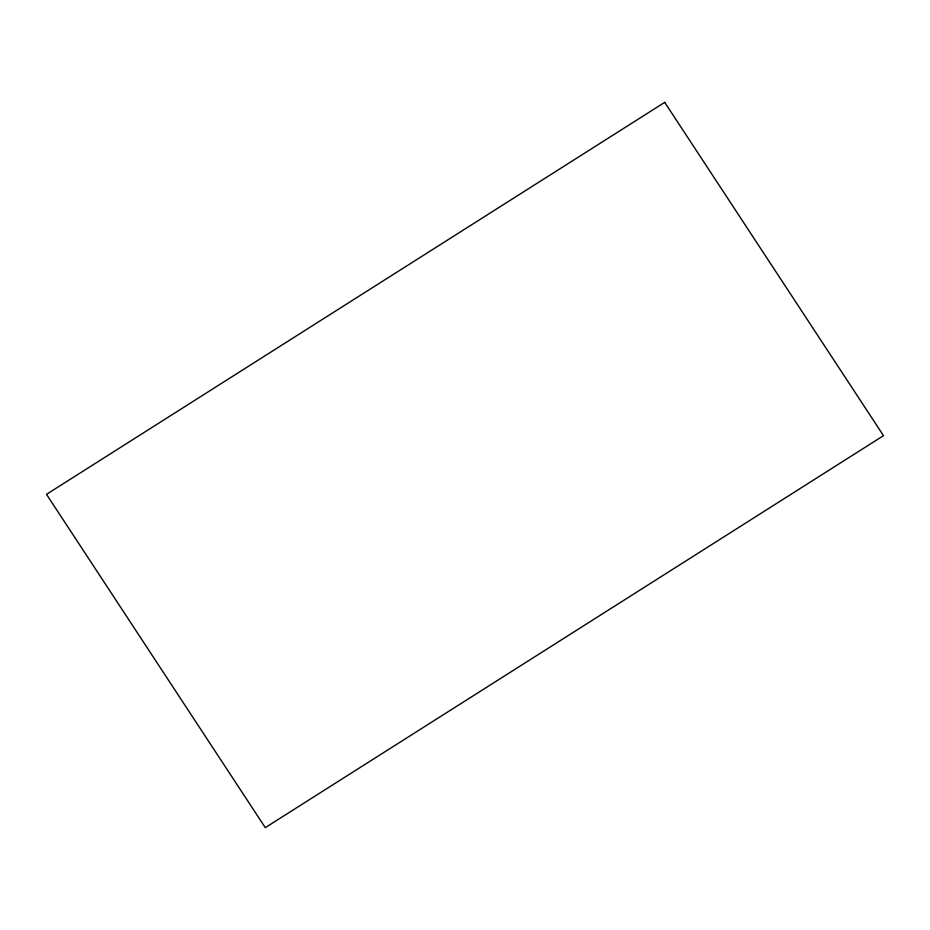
<?xml version="1.0" encoding="UTF-8"?>
<svg xmlns="http://www.w3.org/2000/svg" width="930" height="930" viewBox="0 0 930 930"><rect width="100%" height="100%" fill="white"/><g stroke="black" fill="none" stroke-linecap="round" stroke-linejoin="round"><path stroke-width="1.4" d="M664.717 102.358L46.5 494.342L265.283 827.642L883.5 435.659L664.717 102.358"/></g></svg>
